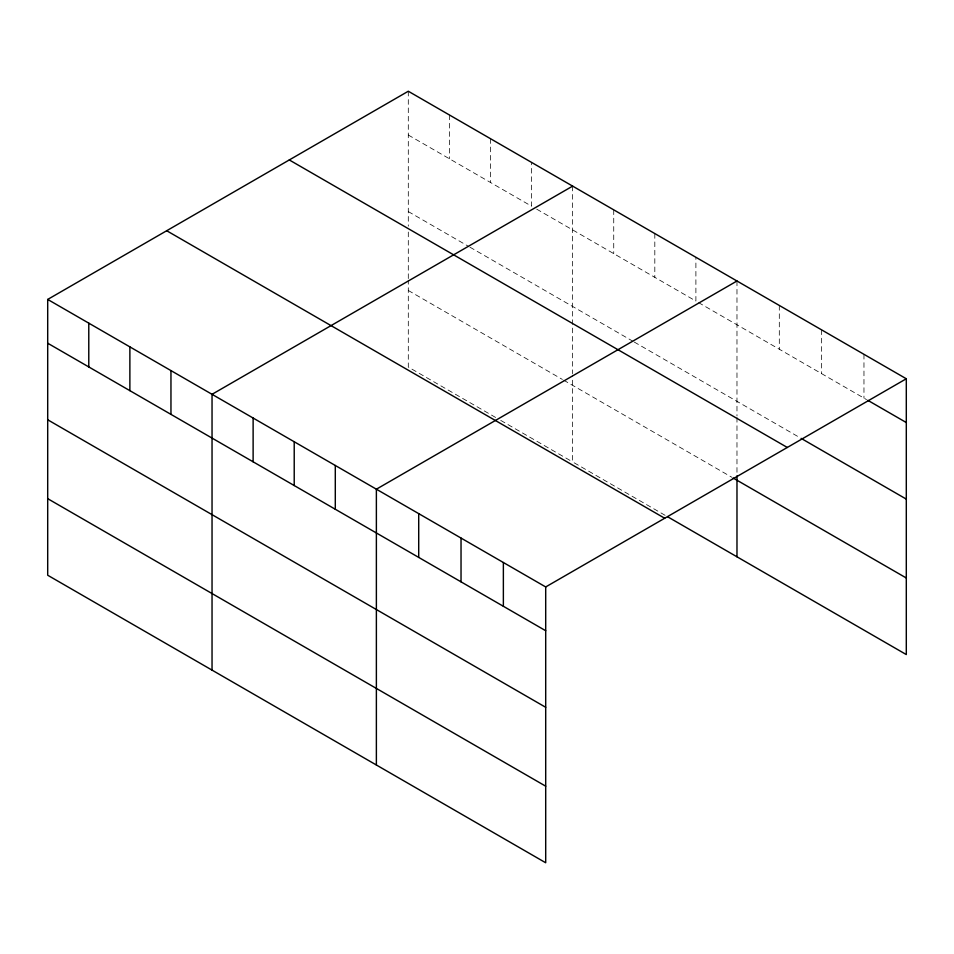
<?xml version="1.0" encoding="UTF-8"?>
<svg xmlns="http://www.w3.org/2000/svg" width="954" height="954" viewBox="0 0 954 954"><rect width="100%" height="100%" fill="white"/><g stroke="black" fill="none" stroke-linecap="round" stroke-linejoin="round"><path stroke-width="0.72" stroke-dasharray="4.77 3.58" d="M408.3 91.238L408.3 226.205M408.3 135.027L531.557 206.183L531.557 162.407M536.697 209.153L695.895 301.059L695.895 257.282M698.459 302.549L866.53 399.583M408.3 211.597L468.652 246.43M469.928 247.169L632.991 341.305M634.267 342.057L799.834 437.636M408.3 290.481L562.371 379.43M563.659 380.169L731.849 477.274M495.615 417.458L408.3 367.051L408.3 280.249M500.743 420.416L571.363 461.187M665.081 515.303L572.638 461.927L572.638 375.137M863.966 354.316L863.966 398.104M821.644 329.881L821.644 373.658M779.311 305.447L779.311 349.224M736.977 281.001L736.977 415.956M736.977 417.423L736.977 474.4M654.814 233.563L654.814 277.34M613.732 209.844L613.732 253.621M572.638 186.125L572.638 373.67M490.475 138.688L490.475 182.464M449.394 114.957L449.394 158.746M408.3 232.049L408.3 278.795"/><path stroke-width="1.43" d="M47.7 299.437L545.7 586.948L545.7 862.762L47.7 575.238L47.7 299.437L408.3 91.238L906.3 378.762L906.3 654.563L667.657 516.782M572.638 186.125L212.038 394.312L212.038 670.125M736.977 281.001L376.377 489.199L376.377 765.001M545.7 586.948L906.3 378.762M867.818 400.322L906.3 422.539M801.121 438.375L906.3 499.109M289.3 159.95L787.3 447.462M733.125 478.014L906.3 577.993M166.7 230.737L664.699 518.249M47.7 343.213L545.7 630.725M47.7 419.784L545.7 707.296M47.7 498.668L545.7 786.191M736.977 475.855L736.977 556.814M503.366 562.514L503.366 606.291M461.032 538.068L461.032 581.857M418.711 513.634L418.711 557.41M335.295 465.48L335.295 509.257M294.214 441.75L294.214 485.538M253.12 418.031L253.12 461.819M170.957 370.593L170.957 414.37M129.875 346.874L129.875 390.651M88.782 323.156L88.782 366.932"/></g></svg>
